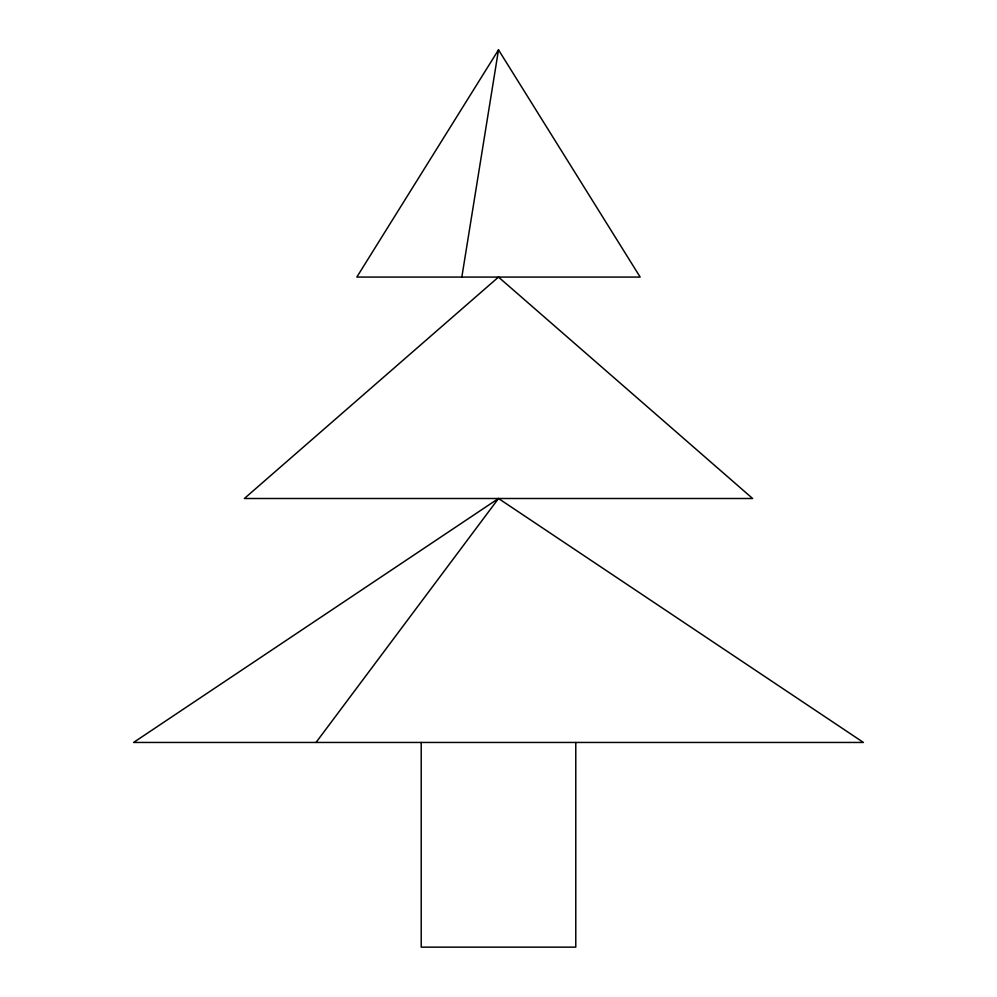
<?xml version="1.0" encoding="UTF-8"?>
<svg xmlns="http://www.w3.org/2000/svg" width="997" height="997" viewBox="0 0 997 997"><rect width="100%" height="100%" fill="white"/><g stroke="black" fill="none" stroke-linecap="round" stroke-linejoin="round"><path stroke-width="1.5" d="M461.835 277.079L498.5 49.85L640.174 277.079L356.826 277.079L498.5 49.85M316.037 742.453L498.5 498.5L863.427 742.453L133.573 742.453L498.5 498.5M575.78 742.453L575.78 947.15L421.22 947.15L421.22 742.453M498.5 277.079L244.377 498.5L752.623 498.5L498.5 277.079"/></g></svg>
